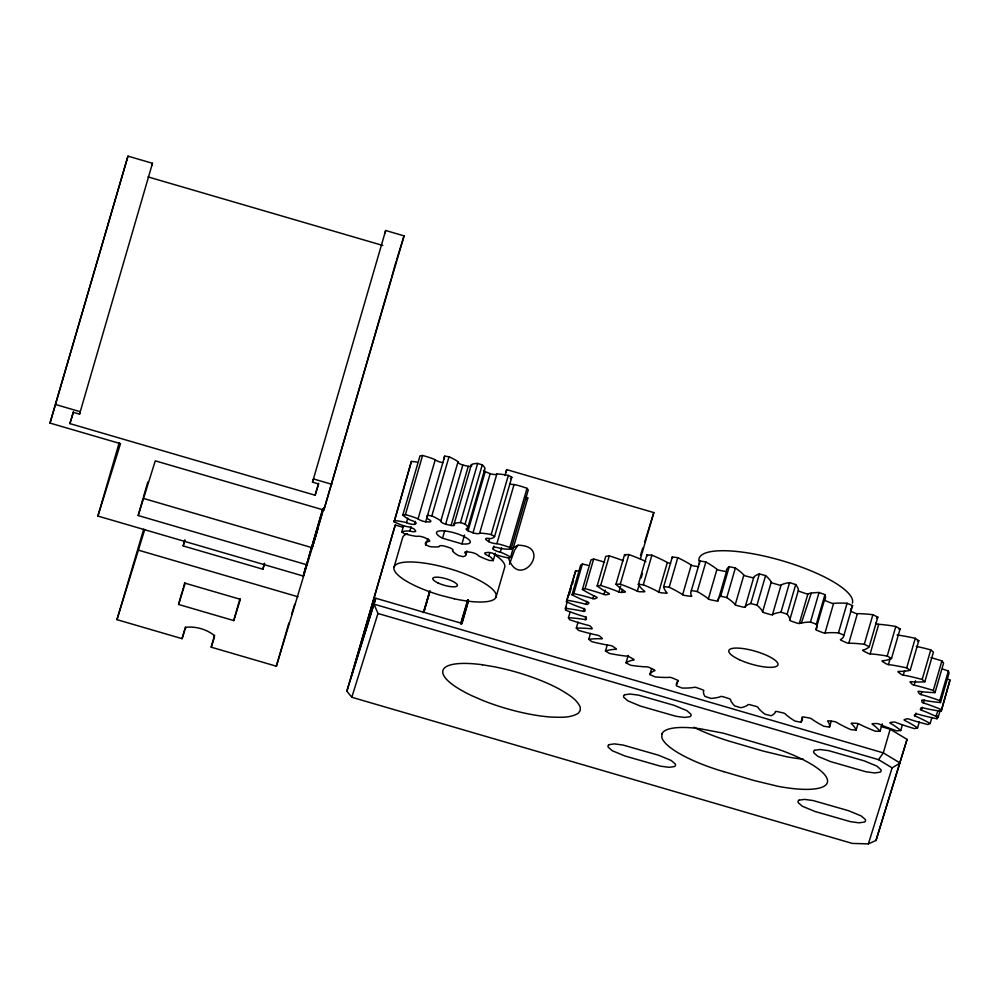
<?xml version="1.0" encoding="UTF-8"?>
<svg xmlns="http://www.w3.org/2000/svg" width="1000" height="1000" viewBox="0 0 1000 1000"><rect width="100%" height="100%" fill="white"/><g stroke="black" fill="none" stroke-linecap="round" stroke-linejoin="round"><path stroke-width="1.5" d="M403.525 525.962L401.812 531.875A28.15 7.425 16.2 0 1 407.05 530.988L407.975 530.988A6.2 1.638 16.2 0 1 409.825 531.1A6.025 1.587 16.2 0 0 415.725 531.062L414.263 529.175A6.025 1.587 16.2 0 0 406.262 526.487A6.2 1.638 16.2 0 1 404.012 525.837L402.775 525.425A28.15 7.425 16.2 0 1 394.137 521.888L411.4 461.425A28.15 7.425 16.2 0 1 417.1 462.113M411.4 461.425L394.137 521.888M525.688 496.763A28.15 7.425 16.2 0 1 527.788 498.025L510.6 557.175A28.15 7.425 16.2 0 0 503.512 553.425L502.388 552.95A6.2 1.638 16.2 0 0 500.288 552.15A6.025 1.587 16.2 0 1 493.15 549.075L493.237 547.537A6.025 1.587 16.2 0 1 500.513 548.413A6.2 1.638 16.2 0 0 502.638 548.775L503.775 548.913A28.15 7.425 16.2 0 0 511.075 549.087L528.263 489.938L527.025 488.325A28.15 7.425 16.2 0 0 517.537 485.312L516.263 484.988A6.2 1.638 16.2 0 0 514.062 484.525A6.025 1.587 16.2 0 1 509.55 483.862M940.325 709.938L938.175 717.337L927.812 712.675A35.8 9.45 16.2 0 0 921.45 710.212A2.862 0.75 16.2 0 1 920.438 709.075L920.938 708.062A2.862 0.75 16.2 0 1 922.663 707.75A35.8 9.45 16.2 0 0 929.475 709.3L933.2 710.013A77.088 20.337 16.2 0 0 941.137 711.338L950 680.062A77.088 20.337 16.2 0 0 947.487 679.025M950 680.062L941.137 711.338M182.062 592.025L178.575 604.462L233.75 620.575L239.938 598.725M264.625 563.237L262.875 569.212L183.175 545.938L184.675 540.413M262.875 569.212L264.375 563.688M323.925 507.8L311.962 548.5L318.025 527.837L316.9 531.8M306.775 564.775L138.2 515.538L143.062 498.312L311.637 547.55L303.263 576.038L97.9 516.062L119.2 442.725M391.575 277.413L396.037 261.625M182.438 590.737L183.162 588.175M183.538 586.888L184.762 582.612M316.688 532.962L276.363 666.213L211.2 647.188L214.438 636.838L213.787 635.062C206.3 629.312 196.287 626.425 186.887 627.2L185.312 628.337L182.087 638.675L116.962 619.663L143.7 529.2M182.087 638.675L185.525 626.763M211.2 647.188L214.638 635.3M276.363 666.213L288.9 622.925M97.9 516.062L120.5 443.663L50 423.075L127.963 156.125L152.475 163.287L79.538 414.15L73.412 412.35L69.9 423.612L315.113 495.225L318.625 483.963L312.5 482.175L385.675 230.5L404.075 235.875L323.85 510.062L155.275 460.838L138.2 515.538M50 423.075L127.963 156.125M69.9 423.612L73.375 411.65M143.488 496.825L147.825 481.925M315.113 495.225L318.587 483.25M303.263 576.038L322.6 509.487M311.637 547.55L322.9 508.812M391.175 278.85L323.85 510.062M881.175 726.575L890.175 729.2L907.05 739.388L876.012 840.438L868.375 843.875L852.262 843.413L351.8 697.262L346.875 691.188L393.288 531.45L395.288 525.013L402.762 527.2M395.288 525.013L350.6 678.825L375.763 598.237L462.025 623.438L468.475 601.013M375.763 598.237L346.875 691.188M394.212 520.588A28.15 7.425 16.2 0 1 402.987 521.812L404.237 522.087A6.2 1.638 16.2 0 1 406.5 522.663A6.025 1.587 16.2 0 0 414.55 524.362L416.175 523.312A6.025 1.587 16.2 0 0 410.475 520.1A6.2 1.638 16.2 0 1 408.675 519.225L407.775 518.725A28.15 7.425 16.2 0 1 402.812 515.05L420 455.887L422.587 455.487A28.15 7.425 16.2 0 1 432.113 458.45L433.288 458.9A6.2 1.638 16.2 0 1 435.238 459.75A6.025 1.587 16.2 0 0 442.887 462.65M402.812 515.05L405.4 514.637L422.587 455.487M406.5 522.663L407.788 518.225M394.075 567.1L402.663 537.55A53.15 14.025 16.2 0 1 407.537 533.737M409.825 531.1L411.112 526.675M414.55 524.362L415.4 521.4M483.587 470.487A6.025 1.587 16.2 0 0 485.225 471.65L490.175 473.65A6.025 1.587 16.2 0 0 496.838 474.075A6.2 1.638 16.2 0 1 498.438 474.05L499.462 474.113A28.15 7.425 16.2 0 1 508.338 475.425L511.812 477.25L494.625 536.413L491.15 534.587A28.15 7.425 16.2 0 0 482.275 533.263L481.25 533.212A6.2 1.638 16.2 0 0 479.65 533.225A6.025 1.587 16.2 0 1 473 532.812L468.038 530.8A6.025 1.587 16.2 0 1 467.587 528.35A6.2 1.638 16.2 0 0 467.812 527.775L467.75 527.4A28.15 7.425 16.2 0 0 465.087 524.05L460.462 522.6A28.15 7.425 16.2 0 0 455.037 523.387L454.575 523.612A6.2 1.638 16.2 0 0 454.087 524.1A6.025 1.587 16.2 0 1 451.087 525.475L445.637 524.212A6.025 1.587 16.2 0 1 440.825 521.025A6.2 1.638 16.2 0 0 439.8 520.175L439.062 519.675A28.15 7.425 16.2 0 0 431.825 515.925L427.537 515.312A28.15 7.425 16.2 0 0 427.262 517.975L427.525 518.4A6.2 1.638 16.2 0 0 428.3 519.212A6.025 1.587 16.2 0 1 429.913 521.938L425.7 521.8A6.025 1.587 16.2 0 1 418.05 518.9L435.238 459.75M425.7 521.8L444.725 456.15L449 456.775A28.15 7.425 16.2 0 1 456.25 460.525L456.987 461.012A6.2 1.638 16.2 0 1 458.013 461.863A6.025 1.587 16.2 0 0 462.825 465.05L468.275 466.312A6.025 1.587 16.2 0 0 471.525 466.15M431.825 515.925L449 456.775M466.938 550.9L466.075 553.85A6.2 1.638 16.2 0 1 466.225 554.538L466.125 554.875A28.15 7.425 16.2 0 1 463.15 556.675L458.512 555.6A28.15 7.425 16.2 0 1 453.338 551.9L452.925 551.438A6.2 1.638 16.2 0 1 452.512 550.7A6.025 1.587 16.2 0 0 449.762 547.762L444.35 546.062A6.025 1.587 16.2 0 0 439.312 546.55A6.2 1.638 16.2 0 1 438.225 546.825L437.45 546.9A28.15 7.425 16.2 0 1 430 546.625L425.775 544.925L426.637 541.962M425.775 544.925A28.15 7.425 16.2 0 1 425.825 542.2L426.125 541.925A6.2 1.638 16.2 0 1 426.975 541.562L427.837 538.6M440.825 521.025L458.013 461.863M445.637 524.212L462.825 465.05M442.55 538.212A17.562 4.638 16.2 0 1 441.712 530.8A17.562 4.638 16.2 0 1 466.887 538.15A17.562 4.638 16.2 0 1 461.938 543.875L442.55 538.212L444.7 530.825M423.338 612.587L429.575 591.625M423.762 612.087L429.85 591.163M423.988 611.938L430.062 591.025M451.087 525.475L468.275 466.312M454.087 524.1L471.275 464.95A6.2 1.638 16.2 0 1 471.763 464.45L472.212 464.237A28.15 7.425 16.2 0 1 477.65 463.438L482.262 464.888A28.15 7.425 16.2 0 1 484.938 468.237L485 468.612A6.2 1.638 16.2 0 1 484.775 469.2L467.587 528.35M460.462 522.6L477.65 463.438M465.087 524.05L482.262 464.888M461.938 543.875L464.513 535M468.038 530.8L485.225 471.65M473 532.812L490.175 473.65M479.65 533.225L496.838 474.075M460.662 623.987L467.713 599.775M461.525 624.125L468.462 600.237M504.95 475.487L506.712 469.625L653.838 512.587L640.375 558.938M511.075 549.087L509.837 547.475A28.15 7.425 16.2 0 0 500.35 544.462L499.075 544.138A6.2 1.638 16.2 0 0 496.875 543.688A6.025 1.587 16.2 0 1 488.675 541.613L489.538 538.65M491.15 534.587L508.338 475.425M495.337 553.212L493.188 560.612A28.15 7.425 16.2 0 0 490.75 557.3L490.15 556.825A6.2 1.638 16.2 0 0 488.8 555.938L489.663 552.987M493.15 549.075L494 546.125M496.875 543.688L514.062 484.525M500.288 552.15L501.575 547.712M509.837 547.475L527.025 488.325M496.1 596.9L504.688 567.337A53.15 14.025 16.2 0 0 494.1 554.375M567.525 600.925L565.375 608.312A77.075 20.337 16.2 0 1 573.062 609.388L576.688 610A35.8 9.45 16.2 0 1 583.4 611.362A2.862 0.75 16.2 0 0 584.913 610.95L585.087 609.85A2.862 0.75 16.2 0 0 583.825 608.663A35.8 9.45 16.2 0 1 577.275 606.3L573.763 604.913A77.088 20.337 16.2 0 1 566.413 601.75L575.763 570.625A77.088 20.337 16.2 0 1 578.45 571.112M566.413 601.75L575.763 570.625M569.237 595.013L571.388 587.612M572.25 584.65L573.538 580.212M570.175 611.788L568.45 617.712A77.088 20.337 16.2 0 1 575.475 618.263L578.85 618.65A35.8 9.45 16.2 0 1 585.225 619.625A2.862 0.75 16.2 0 0 586.263 619.025L585.775 617.75A2.862 0.75 16.2 0 0 584.062 616.512A35.8 9.45 16.2 0 1 577.25 614.388L573.538 613.1A77.088 20.337 16.2 0 1 565.612 610.138L566.475 607.188M567.175 600.2A77.088 20.337 16.2 0 1 575.325 601.763L579.113 602.587A35.8 9.45 16.2 0 1 585.975 604.312A2.862 0.75 16.2 0 0 587.925 604.1L588.75 603.188A2.862 0.75 16.2 0 0 587.987 602.087A35.8 9.45 16.2 0 1 581.85 599.55L578.65 598.088A77.088 20.337 16.2 0 1 572.05 594.812L580.638 565.225L582.388 564A77.075 20.337 16.2 0 1 587.975 565.312M572.05 594.812L573.787 593.587L582.388 564M573.787 593.587A77.075 20.337 16.2 0 1 582.188 595.588L586.038 596.6A35.8 9.45 16.2 0 1 592.888 598.638A2.862 0.75 16.2 0 0 595.225 598.625L596.675 597.938A2.862 0.75 16.2 0 0 596.425 596.95A35.8 9.45 16.2 0 1 590.875 594.3L588.05 592.8A77.1 20.35 16.2 0 1 582.388 589.487L590.975 559.913L593.65 559.038A77.075 20.337 16.2 0 1 602.087 561.438L604.625 562.225M582.388 589.487L585.062 588.625L593.65 559.038M590.487 633.413L588.763 639.325A77.075 20.337 16.2 0 1 593.938 638.825L596.562 638.725A35.8 9.45 16.2 0 1 601.788 638.85A2.862 0.75 16.2 0 0 601.788 637.938L600.062 636.425A2.862 0.75 16.2 0 0 597.562 635.175A35.8 9.45 16.2 0 1 590.788 633.688L586.938 632.712A77.088 20.337 16.2 0 1 578.5 630.375L576.312 628.138L578.038 622.225M583.4 611.362L584.263 608.4M585.975 604.312L586.838 601.35M585.225 619.625L586.087 616.663M592.888 598.638L593.75 595.675M585.062 588.625A77.075 20.337 16.2 0 1 593.5 591.025L597.3 592.2A35.788 9.45 16.2 0 1 603.962 594.487A2.862 0.75 16.2 0 0 606.625 594.688L608.663 594.237A2.862 0.75 16.2 0 0 608.938 593.387A35.8 9.45 16.2 0 1 604.113 590.7L601.737 589.2A77.088 20.337 16.2 0 1 597.15 585.95L605.75 556.362L609.288 555.875A77.1 20.337 16.2 0 1 617.537 558.6L621.2 559.925A35.788 9.45 16.2 0 1 623.362 560.725M597.15 585.95L600.688 585.45L609.288 555.875M603.962 594.487L605.25 590.05M600.688 585.45A77.1 20.337 16.2 0 1 608.95 588.175L612.612 589.5A35.788 9.45 16.2 0 1 618.9 591.987A2.862 0.75 16.2 0 0 621.587 592.413L624.4 592.175A2.862 0.75 16.2 0 0 625.188 591.5A35.8 9.45 16.2 0 1 621.213 588.825L619.362 587.375A77.088 20.337 16.2 0 1 615.975 584.263L624.562 554.675L628.875 554.562A77.088 20.337 16.2 0 1 636.725 557.562L640.163 558.975A35.8 9.45 16.2 0 1 645.913 561.6M615.975 584.263L620.275 584.15L628.875 554.562M618.9 591.987L620.625 586.062M831.237 721.175L829.513 727.087L823.8 726.237A77.088 20.337 16.2 0 1 817.8 722.938L815.325 721.438A35.8 9.45 16.2 0 1 811.5 718.775A2.862 0.75 16.2 0 0 808.288 717.8L804.438 717.125A2.862 0.75 16.2 0 0 802.1 717.138A35.8 9.45 16.2 0 1 802.45 719.188L802.212 720.212A77.075 20.337 16.2 0 1 800.95 722.25L794.912 721.05A77.088 20.337 16.2 0 1 789.938 717.763L787.975 716.3A35.8 9.45 16.2 0 1 785.125 713.75A2.862 0.75 16.2 0 0 782.013 712.65L778.012 711.762A2.862 0.75 16.2 0 0 775.337 711.562A35.8 9.45 16.2 0 1 774.587 713.312L773.737 714.15A77.088 20.337 16.2 0 1 771.137 715.738L764.95 714.212A77.088 20.337 16.2 0 1 761.137 711.05L759.725 709.65A35.8 9.45 16.2 0 1 757.913 707.275A2.862 0.75 16.2 0 0 754.987 706.087L750.938 705A2.862 0.75 16.2 0 0 748.012 704.6A35.8 9.45 16.2 0 1 746.162 705.987L744.725 706.625A77.088 20.337 16.2 0 1 740.875 707.725L734.7 705.913A77.075 20.337 16.2 0 1 732.138 702.938L731.312 701.65A35.8 9.45 16.2 0 1 730.588 699.513A2.862 0.75 16.2 0 0 727.925 698.275L723.938 697.013A2.862 0.75 16.2 0 0 720.825 696.425A35.8 9.45 16.2 0 1 717.938 697.425L715.95 697.825A77.088 20.337 16.2 0 1 710.938 698.413L704.912 696.375A77.088 20.337 16.2 0 1 703.688 693.662L703.475 692.513A35.8 9.45 16.2 0 1 703.863 690.662A2.862 0.75 16.2 0 0 701.525 689.4L697.688 688A2.862 0.75 16.2 0 0 694.475 687.237A35.8 9.45 16.2 0 1 690.625 687.825L688.138 688A77.088 20.337 16.2 0 1 682.1 688.05L676.4 685.825A77.088 20.337 16.2 0 1 676.525 683.462L676.925 682.475A35.8 9.45 16.2 0 1 678.413 680.962A2.862 0.75 16.2 0 0 676.475 679.712L672.887 678.2A2.862 0.75 16.2 0 0 669.65 677.3A35.8 9.45 16.2 0 1 664.938 677.45L662.013 677.375A77.1 20.35 16.2 0 1 655.1 676.912L649.875 674.55A77.088 20.337 16.2 0 1 651.35 672.588L652.362 671.8A35.8 9.45 16.2 0 1 654.912 670.662A2.862 0.75 16.2 0 0 653.413 669.45L650.175 667.887A2.862 0.75 16.2 0 0 647.013 666.838A35.8 9.45 16.2 0 1 641.55 666.575L638.25 666.25A77.088 20.337 16.2 0 1 630.662 665.263L626.025 662.837A77.088 20.337 16.2 0 1 628.825 661.325L630.413 660.763A35.8 9.45 16.2 0 1 633.95 660.025A2.862 0.75 16.2 0 0 632.938 658.875L630.138 657.3A2.862 0.75 16.2 0 0 627.112 656.15A35.8 9.45 16.2 0 1 621.05 655.45L617.487 654.9A77.088 20.337 16.2 0 1 609.388 653.425L605.475 651L607.2 645.088M620.275 584.15A77.088 20.337 16.2 0 1 628.138 587.137L631.562 588.562A35.8 9.45 16.2 0 1 637.325 591.175A2.862 0.75 16.2 0 0 640.438 591.763L643.475 591.812A2.862 0.75 16.2 0 0 644.762 591.312A35.8 9.45 16.2 0 1 641.737 588.737L640.45 587.362A77.075 20.337 16.2 0 1 638.337 584.475L646.938 554.888L651.9 555.175A77.1 20.337 16.2 0 1 659.163 558.35L662.262 559.837A35.8 9.45 16.2 0 1 667.35 562.525A2.862 0.75 16.2 0 0 670.562 563.275M637.325 591.175L639.475 583.787M641.188 577.875L642.475 573.438M638.337 584.475L643.312 584.75L651.9 555.175M626.025 662.837L628.175 655.45M698.612 566.675A2.862 0.75 16.2 0 1 698.2 566.6L694.463 566.05A2.862 0.75 16.2 0 1 691.225 565.138A35.8 9.45 16.2 0 0 686.963 562.45L684.25 560.95A77.1 20.35 16.2 0 0 677.788 557.663L672.288 557L663.7 586.587A77.075 20.337 16.2 0 0 664.463 589.175L665.15 590.438A35.8 9.45 16.2 0 0 667.138 592.85A2.862 0.75 16.2 0 1 665.4 593.162L661.963 592.85A2.862 0.75 16.2 0 1 658.75 592.1L667.35 562.525M691.375 590.538L697.262 591.562A77.1 20.337 16.2 0 1 702.775 594.862L705 596.35A35.8 9.45 16.2 0 1 708.35 598.962A2.862 0.75 16.2 0 0 711.525 600L715.462 600.788A2.862 0.75 16.2 0 0 717.975 600.887L726.562 571.312A2.862 0.75 16.2 0 1 724.05 571.213L720.113 570.425A2.862 0.75 16.2 0 1 716.938 569.388A35.8 9.45 16.2 0 0 713.6 566.775L711.363 565.288A77.1 20.337 16.2 0 0 705.863 561.987L699.963 560.962L691.375 590.538A77.1 20.35 16.2 0 0 690.775 592.775L690.85 593.888A35.8 9.45 16.2 0 0 691.762 596.075A2.862 0.75 16.2 0 1 689.6 596.175L685.875 595.625A2.862 0.75 16.2 0 1 682.638 594.712A35.8 9.45 16.2 0 0 678.363 592.038L675.662 590.525A77.1 20.35 16.2 0 0 669.2 587.238L677.788 557.663M649.875 674.55L651.587 668.637M682.638 594.712L691.225 565.138M697.262 591.562L705.863 561.987M676.825 684.35L677.688 681.388M708.35 598.962L716.938 569.388M717.975 600.887A35.8 9.45 16.2 0 1 718.175 598.987L718.713 598.05A77.088 20.337 16.2 0 1 720.662 596.225L729.25 566.65L735.375 568.013A77.088 20.337 16.2 0 1 739.788 571.25L741.488 572.688A35.8 9.45 16.2 0 1 743.825 575.163A2.862 0.75 16.2 0 0 746.85 576.3L750.888 577.3A2.862 0.75 16.2 0 0 753.7 577.6A35.8 9.45 16.2 0 1 755 576.025L756.15 575.288A77.088 20.337 16.2 0 1 759.388 573.938L765.588 575.6A77.075 20.337 16.2 0 1 768.775 578.688L769.9 580.037A35.8 9.45 16.2 0 1 771.175 582.3A2.862 0.75 16.2 0 0 773.975 583.513L778.012 584.7A2.862 0.75 16.2 0 0 781.05 585.188A35.8 9.45 16.2 0 1 783.413 583.987L785.138 583.475A77.1 20.35 16.2 0 1 789.587 582.625L795.7 584.55A77.088 20.337 16.2 0 1 797.6 587.413L798.125 588.638A35.8 9.45 16.2 0 1 798.288 590.638L789.7 620.212A2.862 0.75 16.2 0 0 792.2 621.462L796.538 622.95A2.862 0.75 16.2 0 0 799.312 623.475L804.938 622.388A77.075 20.337 16.2 0 1 810.475 622.062L816.35 624.212A77.088 20.337 16.2 0 1 816.912 626.763L816.812 627.825A35.8 9.45 16.2 0 1 815.875 629.513A2.862 0.75 16.2 0 0 818.012 630.775L821.737 632.238A2.862 0.75 16.2 0 0 824.975 633.075A35.8 9.45 16.2 0 1 829.275 632.7L831.988 632.65A77.088 20.337 16.2 0 1 838.475 632.863L843.962 635.163A77.1 20.35 16.2 0 1 843.162 637.337L842.45 638.212A35.788 9.45 16.2 0 1 840.425 639.55A2.862 0.75 16.2 0 0 842.15 640.788L845.575 642.325A2.862 0.75 16.2 0 0 848.787 643.3A35.788 9.45 16.2 0 1 853.888 643.363L857.013 643.562A77.088 20.337 16.2 0 1 864.287 644.287L869.237 646.688L877.825 617.112L872.875 614.712A77.088 20.337 16.2 0 0 865.6 613.987L862.487 613.787A35.788 9.45 16.2 0 0 857.375 613.725A2.862 0.75 16.2 0 1 854.163 612.75L850.75 611.213A2.862 0.75 16.2 0 1 850.362 611.05M789.7 620.212A35.8 9.45 16.2 0 0 789.525 618.212L789.013 616.987A77.088 20.337 16.2 0 0 787.113 614.138L780.987 612.2A77.1 20.35 16.2 0 0 776.538 613.05L774.825 613.562A35.8 9.45 16.2 0 0 772.45 614.763A2.862 0.75 16.2 0 1 769.425 614.275L765.387 613.1A2.862 0.75 16.2 0 1 762.588 611.888A35.8 9.45 16.2 0 0 761.312 609.612L760.188 608.263A77.075 20.337 16.2 0 0 756.988 605.188L750.788 603.513A77.088 20.337 16.2 0 0 747.55 604.862L746.413 605.6A35.8 9.45 16.2 0 0 745.113 607.175A2.862 0.75 16.2 0 1 742.3 606.875L738.25 605.875A2.862 0.75 16.2 0 1 735.225 604.738A35.8 9.45 16.2 0 0 732.887 602.263L731.188 600.825A77.088 20.337 16.2 0 0 726.787 597.6L735.375 568.013M735.225 604.738L743.825 575.163M745.113 607.175L753.7 577.6M750.788 603.513L759.388 573.938M756.988 605.188L765.588 575.6M762.588 611.888L771.175 582.3M772.45 614.763L781.05 585.188M780.987 612.2L789.587 582.625M787.113 614.138L795.7 584.55M799.312 623.475L807.9 593.9A35.8 9.45 16.2 0 1 811.275 593.1L813.525 592.812A77.075 20.337 16.2 0 1 819.062 592.487L824.95 594.637A77.088 20.337 16.2 0 1 825.5 597.175L825.4 598.25A35.8 9.45 16.2 0 1 824.463 599.938L815.875 629.513M810.475 622.062L819.062 592.487M816.35 624.212L824.95 594.637M824.975 633.075L833.562 603.488A35.8 9.45 16.2 0 1 837.862 603.112L840.588 603.075A77.088 20.337 16.2 0 1 847.075 603.275L852.562 605.575L843.962 635.163M800.95 722.25L802.237 717.812M838.475 632.863L847.075 603.275M848.787 643.3L857.375 613.725M864.287 644.287L872.875 614.712M869.237 646.688A77.088 20.337 16.2 0 1 867.087 648.438L865.775 649.112A35.788 9.45 16.2 0 1 862.725 650.05A2.862 0.75 16.2 0 0 864 651.237L867.025 652.812A2.862 0.75 16.2 0 0 870.125 653.913L878.713 624.338A35.8 9.45 16.2 0 1 884.5 624.825L887.938 625.25A77.088 20.337 16.2 0 1 895.812 626.5L900.1 628.925L891.5 658.5A77.088 20.337 16.2 0 1 888.075 659.775L886.2 660.225A35.8 9.45 16.2 0 1 882.2 660.75A2.862 0.75 16.2 0 0 882.975 661.85L885.525 663.425A2.862 0.75 16.2 0 0 888.45 664.613A35.8 9.45 16.2 0 1 894.75 665.525L898.425 666.188A77.062 20.337 16.2 0 1 906.688 667.9L910.188 670.3L918.787 640.713L915.275 638.325A77.062 20.337 16.2 0 0 907.013 636.6L903.337 635.938A35.8 9.45 16.2 0 0 897.038 635.037M829.513 727.087A77.1 20.337 16.2 0 0 829.438 724.663L829.05 723.462A35.8 9.45 16.2 0 0 827.6 721.162A2.862 0.75 16.2 0 1 829.55 720.95L833.15 721.388A2.862 0.75 16.2 0 1 836.375 722.225A35.788 9.45 16.2 0 0 841.075 724.912L843.988 726.413A77.1 20.337 16.2 0 0 850.863 729.65L856.125 730.125L857.837 724.212M891.5 658.5L887.212 656.075L895.812 626.5M888.438 664.613L890.163 658.7M856.125 730.125A77.075 20.337 16.2 0 0 854.688 727.375L853.688 726.05A35.788 9.45 16.2 0 0 851.175 723.55A2.862 0.75 16.2 0 1 852.688 723.15L855.938 723.325A2.862 0.75 16.2 0 1 859.112 724A35.8 9.45 16.2 0 0 864.55 726.663L867.825 728.112A77.1 20.35 16.2 0 0 875.4 731.213L880.062 731.3L882.212 723.9M916.263 646.375A35.8 9.45 16.2 0 1 918.525 646.862L922.337 647.738A77.1 20.35 16.2 0 1 930.775 649.875L933.413 652.188L924.825 681.762L922.175 679.463A77.1 20.35 16.2 0 0 913.737 677.312L909.938 676.438A35.8 9.45 16.2 0 0 903.263 675.138L904.55 670.7M906.688 667.9L915.275 638.325M890.175 729.2L883.3 752.875L878.525 759.638L377.962 613.462L374.038 604.163L883.3 752.875L900.175 763.062L892.113 767.85L868.375 843.875M880.062 731.3A77.088 20.337 16.2 0 0 877.312 728.288L875.725 726.862A35.8 9.45 16.2 0 0 872.225 724.237A2.862 0.75 16.2 0 1 873.263 723.637L876.075 723.562A2.862 0.75 16.2 0 1 879.1 724.05A35.8 9.45 16.2 0 0 885.15 726.612L888.713 727.987A77.062 20.337 16.2 0 0 896.787 730.863L900.725 730.55L902.438 724.638M930.938 657.65L933.5 658.35A77.088 20.337 16.2 0 1 941.9 660.875L943.6 663.037L935.013 692.613L933.3 690.45A77.088 20.337 16.2 0 0 924.912 687.938L921.062 686.875A35.8 9.45 16.2 0 0 914.2 685.212L915.487 680.775M922.175 679.463L930.775 649.875M876.012 840.438L907.05 739.388M941.413 709.638A77.088 20.337 16.2 0 0 933.737 706.575L930.113 705.225A35.8 9.45 16.2 0 0 923.413 702.987A2.862 0.75 16.2 0 1 921.925 701.762L921.762 700.575A2.862 0.75 16.2 0 1 923.037 700.062A35.8 9.45 16.2 0 0 929.6 701.237L933.125 701.737A77.1 20.35 16.2 0 0 940.5 702.55L939.762 700.6A77.088 20.337 16.2 0 0 931.625 697.775L927.85 696.562A35.8 9.45 16.2 0 0 920.975 694.575L921.838 691.612M931.875 717.562L930.163 723.487A77.075 20.337 16.2 0 0 924.013 720.188L920.987 718.688A35.8 9.45 16.2 0 0 915.125 716.087L915.987 713.138M921.45 710.212L922.3 707.262M923.413 702.987L924.275 700.025M900.725 730.55A77.075 20.337 16.2 0 0 896.725 727.362L894.6 725.875A35.8 9.45 16.2 0 0 890.188 723.188A2.862 0.75 16.2 0 1 890.725 722.425L893.037 722.1A2.862 0.75 16.2 0 1 895.837 722.387A35.788 9.45 16.2 0 0 902.337 724.788L906.075 726.038A77.062 20.337 16.2 0 0 914.45 728.612L917.562 727.925L919.287 722.013M933.3 690.45L941.9 660.875M939.762 700.6L948.363 671.025A77.088 20.337 16.2 0 0 942.962 669.112M940.5 702.55L949.087 672.975L948.363 671.025M915.125 716.087A2.862 0.75 16.2 0 1 914.613 715.05L915.75 714.25A2.862 0.75 16.2 0 1 917.9 714.137A35.8 9.45 16.2 0 0 924.788 716.012L928.612 716.938A77.088 20.337 16.2 0 0 936.925 718.725L937.775 715.763M116.962 619.663L144.738 529.525M183.175 545.938L184.938 539.963M317.238 529.888L309.488 555.062M317.562 528.8L318.2 526.638M318.5 525.6L322.238 513M621.587 592.413L622.475 589.45M322.837 510.975L323.775 507.875M151.725 165.7L152.475 163.287M79.538 414.15L80.3 411.737L55.775 404.575M178.575 604.462L185.2 583.225L240.375 599.325L233.75 620.575M384.675 233.725L385.675 230.5M312.5 482.175L313.5 478.95L331.887 484.325M396.488 260.188L404.075 235.875M304.413 571.35L305.8 566.912M291.588 614.312L294.725 604.263M351.8 697.262L377.962 613.462M505.788 472.575L506.712 469.625M460.875 623.438L468.25 599.825M640.487 555.363L642.788 547.987M644.638 542.087L653.838 512.587M801.425 622.888L811.275 593.1M509.45 564.3L514.612 550.062L518 545.237C553.825 545.525 519.562 591.3 508.462 557.95M935.9 716.25L938.075 710.55M936.925 718.725L938.175 717.337M512.25 548.25L518 545.237M526.4 498.925L527.788 498.025M510.6 557.175L509.212 558.075A28.15 7.425 16.2 0 1 499.675 555.887L498.4 555.513A6.2 1.638 16.2 0 1 496.213 554.775A6.025 1.587 16.2 0 0 488.038 552.362L484.988 552.85A6.025 1.587 16.2 0 0 488.8 555.938M930.163 723.487L927.95 724.538A77.088 20.337 16.2 0 1 919.5 722.325L915.662 721.225A35.8 9.45 16.2 0 1 908.888 719.062A2.862 0.75 16.2 0 0 906.375 718.962L904.625 719.538A2.862 0.75 16.2 0 0 904.613 720.45A35.8 9.45 16.2 0 1 909.812 723.138L912.425 724.638A77.062 20.337 16.2 0 1 917.562 727.925M493.188 560.612L489.613 560.5A28.15 7.425 16.2 0 1 480.875 557L479.875 556.512A6.2 1.638 16.2 0 1 478.325 555.625A6.025 1.587 16.2 0 0 471.825 552.45L466.8 551.725A6.025 1.587 16.2 0 0 466.075 553.85M663.7 586.587L669.2 587.238M482.463 664.8L493.713 666.663A71.588 18.887 16.2 0 1 560.163 689.538C567.65 694.15 576.388 698.637 580.225 707.025L580.275 710.438L578.275 713.263C570.337 718.175 560.487 717.262 551.562 717.1A71.588 18.887 16.2 0 1 483.125 700.588L472.7 696.1A71.65 18.913 16.2 0 1 445.3 677.875A71.575 18.887 16.2 0 1 448.812 665.475L449.212 665.325A71.65 18.913 16.2 0 1 482.475 664.762M720.662 596.225L726.787 597.6M148.062 176.912L382.8 245.463M138.663 550.237L297.975 596.775M723.713 771.637L754.362 780.6L777.775 786.263A70.225 18.538 16.2 0 0 821.075 771.1A70.362 18.562 16.2 0 0 777.05 748.888L722.975 733.1L700.312 728.775A70.275 18.538 16.2 0 0 661.775 734.237M878.525 759.638L892.113 767.85M488.675 541.613L485.788 539.5A6.025 1.587 16.2 0 1 489.837 538.562A6.2 1.638 16.2 0 0 491.238 538.438L491.875 538.288A28.15 7.425 16.2 0 0 494.625 536.413M401.812 531.875L404.275 533.663A28.15 7.425 16.2 0 0 413.837 535.925L415.037 536.125A6.2 1.638 16.2 0 0 417.025 536.35A6.025 1.587 16.2 0 1 424.762 537.65L428.85 539.788A6.025 1.587 16.2 0 1 426.975 541.562M588.763 639.325L591.85 641.688A77.088 20.337 16.2 0 0 600.225 643.625L603.987 644.4A35.8 9.45 16.2 0 0 610.487 645.5A2.862 0.75 16.2 0 1 613.288 646.725L615.575 648.288A2.862 0.75 16.2 0 1 616.1 649.338A35.8 9.45 16.2 0 0 611.65 649.638L609.513 649.975A77.075 20.337 16.2 0 0 605.475 651M568.45 617.712L569.675 619.763A77.088 20.337 16.2 0 0 577.975 622.45L581.8 623.587A35.8 9.45 16.2 0 0 588.675 625.425A2.862 0.75 16.2 0 1 590.812 626.688L591.938 628.1A2.862 0.75 16.2 0 1 591.413 628.862A35.8 9.45 16.2 0 0 585.538 628.3L582.5 628.162A77.088 20.337 16.2 0 0 576.312 628.138M565.375 608.312L565.612 610.138M699.45 564.312L699.375 563.188A77.1 20.35 16.2 0 1 699.963 560.962M661.812 734.25L661.875 737.625A70.275 18.538 16.2 0 0 723.713 771.637M803.363 759.188A70.225 18.538 16.2 0 1 786.363 756.688L762.962 751.012L732.312 742.062A70.275 18.538 16.2 0 1 693.988 727.237M870.125 653.913A35.8 9.45 16.2 0 1 875.9 654.4L879.35 654.837A77.088 20.337 16.2 0 1 887.212 656.075M672.438 557.85A77.075 20.337 16.2 0 1 672.288 557M878.713 624.338A2.862 0.75 16.2 0 1 875.612 623.237M914.2 685.212A2.862 0.75 16.2 0 1 911.875 683.95L910.45 682.487A2.862 0.75 16.2 0 1 910.713 681.637A35.788 9.438 16.2 0 0 916.287 681.988L919.125 682.013A77.1 20.35 16.2 0 0 924.825 681.762M643.312 584.75A77.1 20.337 16.2 0 1 650.562 587.938L653.675 589.412A35.8 9.45 16.2 0 1 658.75 592.1M903.263 675.138A2.862 0.75 16.2 0 1 900.612 673.9L898.587 672.362A2.862 0.75 16.2 0 1 898.337 671.375A35.8 9.45 16.2 0 0 903.188 671.287L905.575 671.062A77.1 20.35 16.2 0 0 910.188 670.3M807.9 593.9A2.862 0.75 16.2 0 1 805.138 593.375L800.8 591.888A2.862 0.75 16.2 0 1 798.288 590.638M647.537 555.837A77.075 20.337 16.2 0 1 646.938 554.888M852.562 605.575A77.1 20.35 16.2 0 1 851.75 607.75M833.562 603.488A2.862 0.75 16.2 0 1 830.325 602.663L826.612 601.2A2.862 0.75 16.2 0 1 824.463 599.938M625.588 555.7A77.088 20.337 16.2 0 1 624.562 554.675M918.787 640.713A77.1 20.35 16.2 0 1 917.337 641.012M877.825 617.112A77.088 20.337 16.2 0 1 876.5 618.312M851.038 608.638A35.788 9.45 16.2 0 1 850.512 609.138M900.1 628.925A77.088 20.337 16.2 0 1 899.05 629.388M920.975 694.575A2.862 0.75 16.2 0 1 919.05 693.312L918.25 691.975A2.862 0.75 16.2 0 1 919.025 691.287A35.788 9.45 16.2 0 0 925.175 692.05L928.388 692.325A77.075 20.337 16.2 0 0 935.013 692.613M729.25 566.65A77.088 20.337 16.2 0 0 727.312 568.462L726.775 569.4A35.8 9.45 16.2 0 0 726.475 570.638M698.9 560.925A79.825 21.062 16.2 0 1 777.55 559.425A79.825 21.062 16.2 0 1 852.375 603.188M471.275 464.95A6.025 1.587 16.2 0 1 471.75 465.637M405.4 514.637A28.15 7.425 16.2 0 1 414.925 517.6L416.1 518.05A6.2 1.638 16.2 0 1 418.05 518.9M444.45 458.825A28.15 7.425 16.2 0 1 444.725 456.15M511.812 477.25A28.15 7.425 16.2 0 1 510.337 478.638M624.55 694.788L623.525 695.863L623.763 697.3L627.863 700.875L640.5 706.1L675.975 716.287L684.65 717.45L690.1 716.675L691.125 715.6L690.888 714.163L686.787 710.6L674.175 705.362L638.688 695.175L630.013 694.013L624.55 694.788M608.975 744.663L607.962 745.738L608.188 747.175L612.3 750.75L624.925 755.987L660.413 766.162L669.075 767.325L674.538 766.55L675.55 765.475L675.325 764.038L671.213 760.475L658.6 755.238L623.112 745.062L614.438 743.888L608.975 744.663M814.587 750.288L813.562 751.363L813.8 752.8L817.9 756.363L830.537 761.6L866 771.775L874.688 772.95L880.138 772.175L881.162 771.1L880.925 769.663L876.825 766.087L864.212 760.85L828.725 750.675L820.05 749.513L814.587 750.288M799.013 800.163L798 801.237L798.238 802.675L802.337 806.237L814.963 811.475L850.438 821.663L859.112 822.825L864.575 822.05L865.588 820.975L865.362 819.538L861.25 815.962L848.637 810.738L813.15 800.55L804.475 799.388L799.013 800.163M454.25 598.787L440.9 595.388A53.15 14.025 16.2 0 1 400.613 562.837A53.15 14.025 16.2 0 1 486.85 584.8A53.15 14.025 16.2 0 1 454.25 598.787M438.075 583A12.8 3.375 16.2 0 0 457.375 585.588A12.8 3.375 16.2 0 0 439.812 577.413A12.8 3.375 16.2 0 0 438.075 583M739.4 659.7A25.55 6.737 16.2 0 0 777.925 664.875A25.55 6.737 16.2 0 0 742.887 648.55A25.55 6.737 16.2 0 0 739.4 659.7"/></g></svg>
